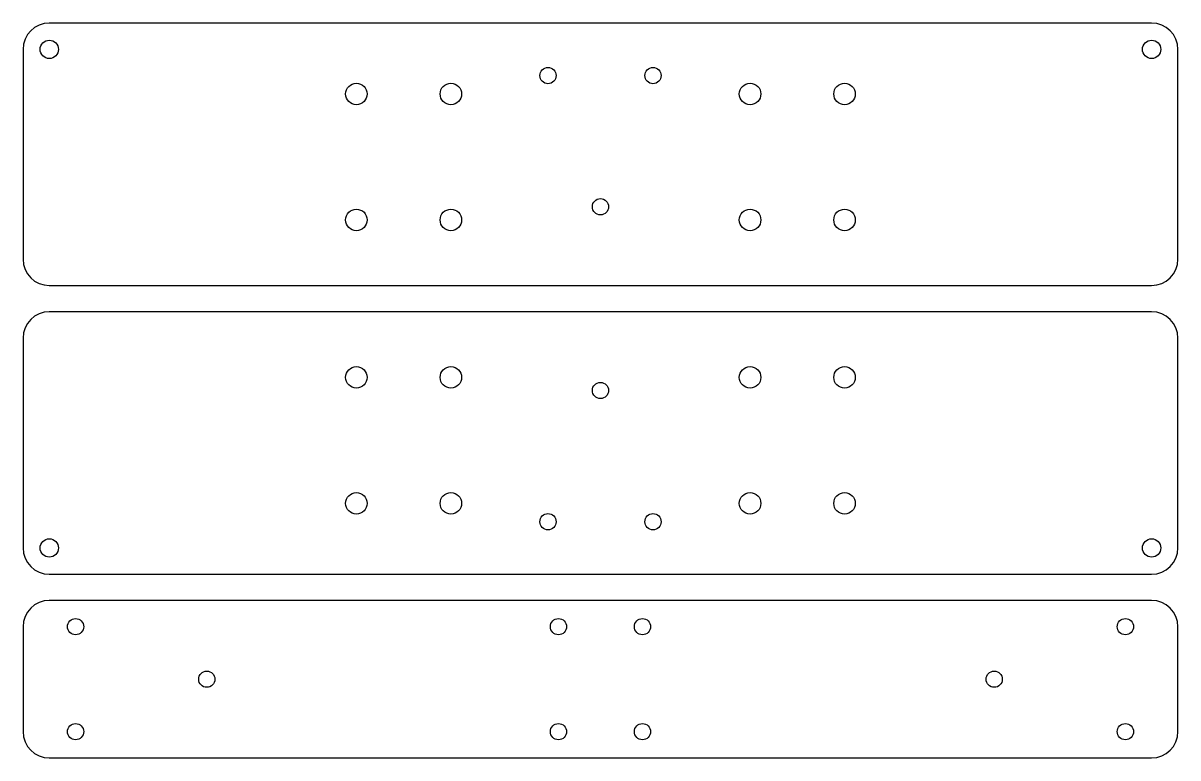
# Model space of a CAD drawing. Header units: millimetres. Extents: x 2.7 to 46.7, y 3.4 to 31.4.
import ezdxf

# ---------------------------------------------------------------- set-up
doc = ezdxf.new("R2010")
doc.units = ezdxf.units.MM

msp = doc.modelspace()

# ---------------------------------------------------------------- linework, layer by layer
at = {"color": 7, "linetype": 'Continuous', "lineweight": 25}
for p, q in [((45.737, 31.402), (3.737, 31.402)), ((2.737, 30.402), (2.737, 22.402)), ((46.737, 22.402), (46.737, 30.402)), ((3.737, 21.402), (45.737, 21.402)), ((45.737, 20.402), (3.737, 20.402)), ((2.737, 19.402), (2.737, 11.402)), ((46.737, 11.402), (46.737, 19.402)), ((3.737, 10.402), (45.737, 10.402)), ((45.737, 9.402), (3.737, 9.402)), ((2.737, 8.402), (2.737, 4.402)), ((46.737, 4.402), (46.737, 8.402)), ((3.737, 3.402), (45.737, 3.402))]:
    msp.add_line(p, q, dxfattribs=at)
for centre, radius in [((3.737, 30.402), 0.35), ((45.737, 30.402), 0.35), ((22.737, 29.402), 0.31), ((26.737, 29.402), 0.31), ((15.437, 28.702), 0.41), ((19.037, 28.702), 0.41), ((30.437, 28.702), 0.41), ((34.037, 28.702), 0.41), ((24.737, 24.402), 0.31), ((15.437, 23.902), 0.41), ((19.037, 23.902), 0.41), ((30.437, 23.902), 0.41), ((34.037, 23.902), 0.41), ((15.437, 17.902), 0.41), ((19.037, 17.902), 0.41), ((30.437, 17.902), 0.41), ((34.037, 17.902), 0.41), ((24.737, 17.402), 0.31), ((15.437, 13.102), 0.41), ((19.037, 13.102), 0.41), ((30.437, 13.102), 0.41), ((34.037, 13.102), 0.41), ((22.737, 12.402), 0.31), ((26.737, 12.402), 0.31), ((3.737, 11.402), 0.35), ((45.737, 11.402), 0.35), ((4.737, 8.402), 0.31), ((23.137, 8.402), 0.31), ((26.337, 8.402), 0.31), ((44.737, 8.402), 0.31), ((9.737, 6.402), 0.31), ((39.737, 6.402), 0.31), ((4.737, 4.402), 0.31), ((23.137, 4.402), 0.31), ((26.337, 4.402), 0.31), ((44.737, 4.402), 0.31)]:
    msp.add_circle(centre, radius, dxfattribs=at)
for centre, start, end in [((3.737, 30.402), 90, 180), ((45.737, 30.402), 0, 90), ((3.737, 22.402), 180, 270), ((45.737, 22.402), 270, 0), ((3.737, 19.402), 90, 180), ((45.737, 19.402), 0, 90), ((3.737, 11.402), 180, 270), ((45.737, 11.402), 270, 0), ((3.737, 8.402), 90, 180), ((45.737, 8.402), 0, 90), ((3.737, 4.402), 180, 270), ((45.737, 4.402), 270, 0)]:
    msp.add_arc(centre, 1, start, end, dxfattribs=at)

doc.saveas('drawing.dxf')
